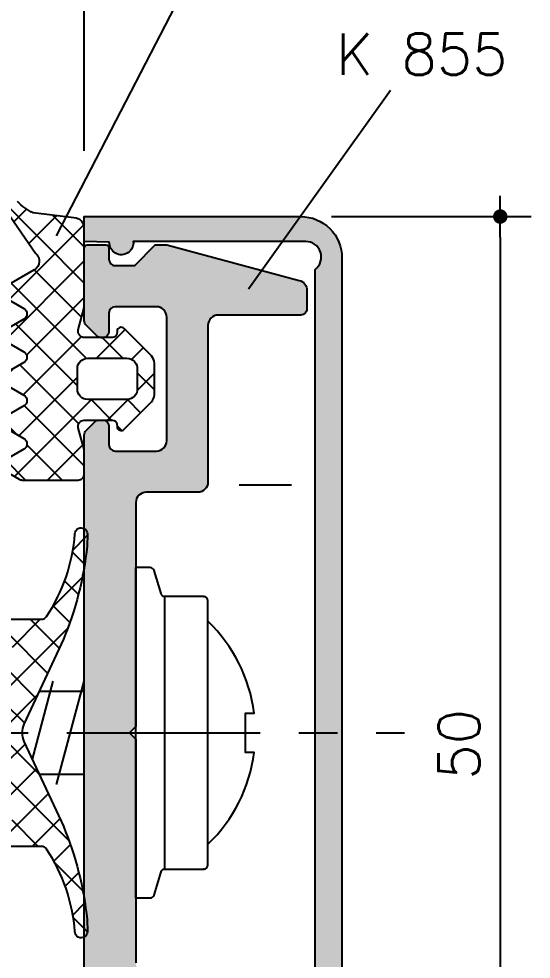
# Model space of a CAD drawing. Extents: x 0 to 4131, y -1600 to 527.
# Drawn here: x 538.32 to 563.17, y -262.46 to -216.91 of the extents above; entities that cross this region are included whole.
import ezdxf

# ---------------------------------------------------------------- set-up
doc = ezdxf.new("R2010")
doc.units = 0
doc.header["$LTSCALE"] = 7.5
doc.header["$MEASUREMENT"] = 0
doc.linetypes.add('CENTER', pattern=[2, 1.25, -0.25, 0.25, -0.25])
doc.layers.get('0').update_dxf_attribs({"linetype": 'CONTINUOUS'})
doc.layers.get('DEFPOINTS').update_dxf_attribs({"linetype": 'CONTINUOUS'})
for name, color, linetype in [('ASSI', 1, 'CENTER'), ('FILL', 8, 'CONTINUOUS'), ('GOMMA', 3, 'CONTINUOUS'), ('GROSSA', 4, 'CONTINUOUS'), ('QUOTE', 254, 'CONTINUOUS'), ('VITERIA', 40, 'CONTINUOUS')]:
    doc.layers.add(name, color=color, linetype=linetype)
doc.styles.get("Standard").update_dxf_attribs({"font": 'romans.shx'})
doc.dimstyles.new('SCALA_1-1$0', dxfattribs={"dimtxt": 2, "dimasz": 1, "dimexe": 1.5, "dimexo": 1.5, "dimgap": 1, "dimtad": 3, "dimdsep": 46, "dimtxsty": 'Standard', "dimblk1": 'PUNTO', "dimblk2": 'PUNTO', "dimsah": 1, "dimcen": 0.09, "dimclrt": 2, "dimadec": 0, "dimazin": 0, "dimtfac": 0.7, "dimtmove": 0, "dimatfit": 3, "dimldrblk": 'PUNTO', "dimfxl": 1, "dimtolj": 2, "dimarcsym": 0})

# ---------------------------------------------------------------- blocks, each defined once
blk = doc.blocks.new('PUNTO')
blk.add_line((-1, 0), (1, 0))
at = {"const_width": 0.35}
blk.add_lwpolyline([(-0.1750000000000114, 0, 1), (0.1750000000000114, 0, 1)], format="xyb", close=True, dxfattribs=at)
blk = doc.blocks.new('*D157')
at = {"layer": 'DEFPOINTS', "color": 0, "transparency": 16777216}
for p in [(551.9926295343276, -226.4902678621832), (551.993648251058, -276.5069217097528), (561.6720486683355, -276.5069217097528)]:
    blk.add_point(p, dxfattribs=at)
at = {"layer": 'QUOTE', "color": 0, "lineweight": -2, "transparency": 16777216}
for p, q in [((553.4926295343276, -226.4902678621832), (563.1720486683354, -226.4902678621832)), ((561.6720486683354, -227.4902678621832), (561.6720486683355, -275.5069217097528)), ((553.493648251058, -276.5069217097528), (563.1720486683355, -276.5069217097528))]:
    blk.add_line(p, q, dxfattribs=at)
for p, rotation in [((561.6720486683354, -226.4902678621832), 90), ((561.6720486683355, -276.5069217097528), 270)]:
    blk.add_blockref('PUNTO', p, dxfattribs=dict(at, rotation=rotation))
at = {"layer": 'QUOTE', "color": 2, "transparency": 16777216, "insert": (559.6720486683353, -252.0566367977797), "char_height": 2, "attachment_point": 5, "rotation": 90}
blk.add_mtext('\\A2;50', dxfattribs=at)
blk = doc.blocks.new('*D159')
at = {"layer": 'DEFPOINTS', "color": 0, "transparency": 16777216}
for p in [(541.4956313627284, -194.0393257449248), (537.4955227899638, -206.8293148960065), (541.4956313627284, -224.8123401041913)]:
    blk.add_point(p, dxfattribs=at)
at = {"layer": 'QUOTE', "color": 0, "lineweight": -2, "transparency": 16777216}
for p, q in [((537.4955227899638, -205.3293148960065), (537.4955227899638, -192.5393257449248)), ((541.4956313627284, -223.3123401041913), (541.4956313627284, -192.5393257449248)), ((538.4955227899638, -194.0393257449248), (540.4956313627284, -194.0393257449248))]:
    blk.add_line(p, q, dxfattribs=at)
at = {"layer": 'QUOTE', "color": 0, "lineweight": -2, "transparency": 16777216, "rotation": 180}
blk.add_blockref('PUNTO', (537.4955227899638, -194.0393257449248), dxfattribs=at)
at = {"layer": 'QUOTE', "color": 0, "lineweight": -2, "transparency": 16777216}
blk.add_blockref('PUNTO', (541.4956313627284, -194.0393257449248), dxfattribs=at)
at = {"layer": 'QUOTE', "color": 2, "transparency": 16777216, "insert": (539.4955770763461, -192.0393257449248), "char_height": 2, "attachment_point": 5}
blk.add_mtext('\\A2;4', dxfattribs=at)

msp = doc.modelspace()

# ---------------------------------------------------------------- hatches: boundary and pattern name
at = {"layer": 'FILL'}
h = msp.add_hatch(dxfattribs=at)
h.set_pattern_fill('ANSI37', color=137, scale=10, angle=90, style=0)
h.set_pattern_definition([(135, (415.4410499201331, -374.1378412796794), (-0.8838834764831844, -0.8838834764831843), []), (225, (415.4410499201331, -374.1378412796794), (0.8838834764831843, -0.8838834764831844), [])])
edge = h.paths.add_edge_path(flags=16)
edge.add_line((543.5640461258324, -235.3547774467811), (541.6624424139957, -235.3547774467807))
edge.add_arc((541.662442413996, -234.8547774467808), 0.4999999999998295, 179.9999999999804, 269.99999999996743, ccw=False)
edge.add_line((541.1624424139961, -234.8547774467807), (541.1624424139957, -233.8547774467811))
edge.add_arc((541.6624424139957, -233.8547774467811), 0.5, 90, 180, ccw=False)
edge.add_line((541.6624424139957, -233.3547774467811), (543.5640461258324, -233.3547774467811))
edge.add_arc((543.5640461258323, -233.854777446781), 0.4999999999999289, -5.19166734161081, 89.99999999998528, ccw=False)
edge.add_line((544.0619949103277, -233.9000213195095), (544.0619949103282, -234.8095335740527))
edge.add_arc((543.5640461258326, -234.8547774467811), 0.5000000000000533, -90.0000000000228, 5.1916673415948935, ccw=False)
edge = h.paths.add_edge_path()
edge.add_line((541.4955227925082, -238.954777446781), (541.4955227925082, -237.9033841876044))
edge.add_arc((540.6956004932771, -237.9032121967414), 0.7999223177208876, 359.9876808654765, 369.169612597199)
edge.add_line((541.4853005403945, -237.775738474074), (541.2057450446212, -236.7324231603116))
edge.add_arc((541.4955227925079, -236.6547774467811), 0.2999999999999781, 89.99999999995657, 194.999999999945, ccw=False)
edge.add_line((541.4955227925082, -236.3547774467811), (542.873110638802, -236.3547774467816))
edge.add_arc((542.8731106388017, -236.5547774467818), 0.200000000000216, 4.999999999925819, 89.9999999998982, ccw=False)
edge.add_line((543.0723495784202, -236.5373462982325), (543.0841485005537, -236.6722085953316))
edge.add_arc((543.2833874401722, -236.654777446782), 0.2000000000000408, 185.0000000000241, 315.0000000000057)
edge.add_line((543.4248087964095, -236.7961988030193), (544.7490761831011, -235.4719314163272))
edge.add_arc((544.3955227925078, -235.1183780257339), 0.5000000000000342, 315.0000000000103, 360.0000000000114)
edge.add_line((544.8955227925078, -235.1183780257338), (544.8955227925078, -233.5911768678284))
edge.add_arc((544.3955227925078, -233.5911768678283), 0.5000000000000568, 359.9999999999886, 404.9999999999873)
edge.add_line((544.7490761831011, -233.2376234772351), (543.4248087964095, -231.913356090543))
edge.add_arc((543.2833874401722, -232.0547774467803), 0.2000000000000498, 44.99999999999424, 174.9999999999759)
edge.add_line((543.0841485005537, -232.0373462982307), (543.0723495784202, -232.1722085953297))
edge.add_arc((542.8731106388017, -232.1547774467805), 0.2000000000002106, 270.00000000010175, 355.0000000000741, ccw=False)
edge.add_line((542.873110638802, -232.3547774467807), (541.4955227925082, -232.3547774467811))
edge.add_arc((541.4955227925082, -232.0547774467809), 0.3000000000001819, 165.0000000000148, 270.00000000001626, ccw=False)
edge.add_line((541.2057450446212, -231.9771317332502), (541.4955227925082, -230.8956664552343))
edge.add_line((541.4955227925082, -230.8956664552343), (541.4955227925082, -227.0547774467809))
edge.add_arc((540.9955227925082, -227.0547774467809), 0.5, 0, 90)
edge.add_line((540.9955227925082, -226.5547774467809), (539.0149262316352, -226.3184756453989))
edge.add_arc((540.4573108549674, -223.5301426846836), 3.139311087075682, 225.3847465420474, 242.6477989781014, ccw=False)
edge.add_line((538.2524389882335, -225.7648270366049), (537.694684829931, -225.2293324128073))
edge.add_arc((537.5678993514089, -225.5012247489183), 0.3000000000000057, 65.00000000000381, 230.0000000000021)
edge.add_line((537.3750630685029, -225.731038081854), (539.1345667296025, -228.2570803379827))
edge.add_arc((538.8149086910544, -228.6415523634819), 0.4999999999999586, -60.0000001216913, 50.259160023022616, ccw=False)
edge.add_line((539.0649086901346, -229.0745650659051), (537.645522790149, -229.8940478933264))
edge.add_arc((537.7955227890735, -230.1538555150827), 0.2999999999999545, 119.9999997628107, 239.9999998718458)
edge.add_line((537.6455227884924, -230.4136631358824), (538.5645753519127, -230.9442783790301))
edge.add_arc((538.4145753514822, -231.204085999917), 0.3000000000001254, -60.00000023720821, 59.999999905060406, ccw=False)
edge.add_line((538.5645753504066, -231.4638936216734), (537.6455227914082, -231.994508855033))
edge.add_arc((537.7955227899641, -232.2543164770022), 0.3000000000000898, 119.9999996815202, 239.9999999051014)
edge.add_line((537.6455227895337, -232.5141240978892), (538.5645753513911, -233.0447393460727))
edge.add_arc((538.4145753513912, -233.3045469672079), 0.2999999999998809, -59.999999999998124, 59.99999999999818, ccw=False)
edge.add_line((538.5645753513911, -233.5643545883431), (537.6455227910171, -234.0949698247933))
edge.add_arc((537.795522789964, -234.3547774465366), 0.2999999999999429, 119.9999997677574, 239.9999999051094)
edge.add_line((537.6455227895337, -234.6145850674234), (538.5645753513911, -235.1452003151553))
edge.add_arc((538.4145753513912, -235.4050079362906), 0.2999999999998809, -59.999999999998124, 59.99999999999818, ccw=False)
edge.add_line((538.5645753513911, -235.6648155574258), (537.6455227910171, -236.1954307938759))
edge.add_arc((537.7955227899638, -236.4552384156193), 0.2999999999999399, 119.9999997677076, 239.9999999050596)
edge.add_line((537.6455227895333, -236.715046036506), (538.5645753513911, -237.245661284238))
edge.add_arc((538.4145753513912, -237.5054689053732), 0.2999999999998809, -59.999999999998124, 59.99999999999818, ccw=False)
edge.add_line((538.5645753513911, -237.7652765265084), (537.6455227910171, -238.2958917675037))
edge.add_arc((537.7955227899638, -238.5556993892471), 0.2999999999999399, 119.9999997677076, 239.9999999050596)
edge.add_line((537.6455227895333, -238.8155070101339), (538.3367462636277, -239.214585067668))
edge.add_arc((538.4867462640584, -238.9547774467808), 0.3000000000004407, 239.9999999050701, 270.0000000000109)
edge.add_line((538.4867462640584, -239.2547774467812), (541.195522792508, -239.2547774467812))
edge.add_arc((541.195522792508, -238.9547774467811), 0.3000000000001535, 269.9999999999946, 360.0000000000055)
h = msp.add_hatch(color=253, dxfattribs=at)
h.dxf.hatch_style = 1
edge = h.paths.add_edge_path()
edge.add_line((543.8739477140064, -275.3101902944672), (552.2426295343274, -275.298502430231))
edge.add_arc((552.2426295343246, -274.5485024302326), 0.74999999999838, 270.0000000002171, 413.1301023539071)
edge.add_line((552.6926295343262, -273.9485024302359), (552.6926295343314, -229.0485024302302))
edge.add_arc((552.2426295343274, -228.4485024302336), 0.7499999999997385, 306.8698976462433, 450)
edge.add_line((552.2426295343274, -227.6985024302338), (543.8739414948958, -227.6933866580755))
edge.add_arc((543.2943486865636, -227.7570122996602), 0.5830746485120355, -182.06933845399783, 6.264642903003221, ccw=False)
edge.add_line((542.711654284132, -227.7359581050124), (541.4955225378816, -227.6920162473317))
edge.add_line((541.4955225378816, -227.6920162473317), (541.4955225378816, -226.4928088178416))
edge.add_line((541.4955225378816, -226.4928088178416), (551.9921678310145, -226.4902679154756))
edge.add_arc((551.9926295343274, -228.490267862183), 1.999999999999935, -7.958078640513122e-13, 90.01322682572749, ccw=False)
edge.add_line((553.9926295343274, -228.4902678621831), (553.9926295343274, -274.5069219691985))
edge.add_arc((551.9926295343273, -274.5069219691986), 2.000000000000057, -89.9708159141536, 1.0231815394945443e-12, ccw=False)
edge.add_line((551.9936482510577, -276.5069217097526), (541.4955304229646, -276.5125287873803))
edge.add_line((541.4955304229646, -276.5125287873803), (541.4955304229646, -275.3133212342799))
edge.add_line((541.4955304229646, -275.3133212342799), (542.7116293098477, -275.2684791957839))
edge.add_arc((543.294307968122, -275.2469936906932), 0.58307464851202, -6.222231991426213, 182.111749365571, ccw=False)
h = msp.add_hatch(color=253, dxfattribs=at)
h.dxf.hatch_style = 1
edge = h.paths.add_edge_path()
edge.add_arc((544.4955225378818, -240.3485949156919), 0.5000000000000142, 90.0000000000016, 179.9999999999984)
edge.add_line((543.9955225378818, -240.3485949156918), (543.9955225378815, -251.198594915692))
edge.add_line((543.9955225378815, -251.198594915692), (543.6955225378814, -251.4985949156917))
edge.add_line((543.6955225378814, -251.4985949156917), (543.9955225378815, -251.7985949156919))
edge.add_line((543.9955225378815, -251.7985949156919), (543.9955225378811, -262.6485949156918))
edge.add_arc((544.4955225378811, -262.6485949156918), 0.4999999999999858, 179.9999999999992, 270.0000000000016)
edge.add_line((544.4955225378811, -263.1485949156918), (546.995522537882, -263.1485949156918))
edge.add_arc((546.995522537882, -263.6485949156918), 0.5, 0, 90, ccw=False)
edge.add_line((547.495522537882, -263.6485949156918), (547.4955225378819, -271.2485949156917))
edge.add_arc((547.9955225378819, -271.2485949156917), 0.5, 180, 270)
edge.add_line((547.9955225378819, -271.7485949156917), (551.9955225378819, -271.7485949156917))
edge.add_arc((551.9955225378818, -272.0485949156918), 0.3000000000000753, -2.029310053330846e-11, 89.99999999997561, ccw=False)
edge.add_line((552.2955225378819, -272.0485949156919), (552.2955225378819, -273.0963423107664))
edge.add_arc((551.9955225378818, -273.0963423107665), 0.3000000000000114, -74.99999999999523, 8.185452315956354e-12, ccw=False)
edge.add_line((552.0731682514127, -273.3861200586532), (545.4955225378819, -275.1485949156918))
edge.add_line((545.4955225378819, -275.1485949156918), (544.9403952718134, -275.1485949156918))
edge.add_line((544.9403952718134, -275.1485949156918), (543.9403952718134, -274.1485949156918))
edge.add_line((543.9403952718134, -274.1485949156918), (542.9955225378818, -274.1485949156918))
edge.add_arc((542.9955225378819, -274.4485949156918), 0.3000000000000611, 90.00000000001899, 180.0000000000231)
edge.add_line((542.6955225378819, -274.448594915692), (542.6955225378819, -274.9985949156917))
edge.add_arc((542.5455225378818, -274.9985949156918), 0.1500000000000341, -89.99999999997829, 2.4385826691286638e-11, ccw=False)
edge.add_line((542.5455225378819, -275.1485949156918), (541.6455225378821, -275.1485949156918))
edge.add_arc((541.6455225378821, -274.9985949156917), 0.1500000000000412, 179.999999999981, 269.9999999999729, ccw=False)
edge.add_line((541.4955225378822, -274.9985949156917), (541.495522537882, -271.4728589844035))
edge.add_arc((541.7955225378821, -271.4728589844034), 0.3000000000000682, 135.0000000000096, 180.0000000000136, ccw=False)
edge.add_line((541.5833905035261, -271.2607269500475), (542.1076545722377, -270.7364628813357))
edge.add_arc((542.3197866065935, -270.9485949156917), 0.2999999999999441, 89.99999999997829, 134.9999999999712, ccw=False)
edge.add_line((542.3197866065937, -270.6485949156918), (542.3955225378818, -270.6485949156918))
edge.add_arc((542.3955225378817, -270.9485949156919), 0.3000000000001108, -1.3585577107733116e-11, 89.99999999999193, ccw=False)
edge.add_line((542.6955225378819, -270.948594915692), (542.6955225378819, -271.8485949156918))
edge.add_arc((542.9955225378818, -271.8485949156918), 0.3000000000000114, 180.0000000000109, 270.0000000000109)
edge.add_line((542.9955225378819, -272.1485949156918), (544.995522537882, -272.1485949156918))
edge.add_arc((544.995522537882, -271.6485949156918), 0.5, 270, 360)
edge.add_line((545.495522537882, -271.6485949156918), (545.495522537882, -265.6485949156918))
edge.add_arc((544.995522537882, -265.6485949156918), 0.5, 0, 90)
edge.add_line((544.995522537882, -265.1485949156918), (542.9955225378819, -265.1485949156918))
edge.add_arc((542.9955225378818, -265.4485949156918), 0.3000000000000114, 89.99999999998914, 179.9999999999891)
edge.add_line((542.6955225378819, -265.4485949156917), (542.6955225378819, -266.3485949156918))
edge.add_arc((542.3955225378819, -266.3485949156918), 0.2999999999999545, -90, 0, ccw=False)
edge.add_line((542.3955225378819, -266.6485949156918), (542.219786606594, -266.6485949156918))
edge.add_arc((542.2197866065937, -266.3485949156918), 0.3000000000000114, 225.0000000000346, 270.00000000003797, ccw=False)
edge.add_line((542.0076545722379, -266.5607269500479), (541.5833905035249, -266.1364628813349))
edge.add_arc((541.7955225378813, -265.9243308469789), 0.3000000000003109, 179.9999999999417, 224.9999999999415, ccw=False)
edge.add_line((541.495522537881, -265.9243308469786), (541.495522537882, -237.0728589844039))
edge.add_arc((541.7955225378821, -237.0728589844039), 0.3000000000001108, 135.0000000000115, 180.0000000000081, ccw=False)
edge.add_line((541.5833905035261, -236.8607269500478), (542.0076545722379, -236.436462881336))
edge.add_arc((542.2197866065937, -236.6485949156921), 0.3000000000000547, 89.9999999999647, 134.9999999999616, ccw=False)
edge.add_line((542.219786606594, -236.3485949156921), (542.3955225378819, -236.3485949156921))
edge.add_arc((542.395522537882, -236.6485949156919), 0.2999999999998408, 2.1714186004828662e-11, 90.00000000002171, ccw=False)
edge.add_line((542.6955225378819, -236.6485949156918), (542.6955225378819, -237.5485949156919))
edge.add_arc((542.9955225378818, -237.5485949156918), 0.3000000000000114, 180.0000000000109, 270.0000000000109)
edge.add_line((542.9955225378819, -237.8485949156918), (544.995522537882, -237.8485949156918))
edge.add_arc((544.995522537882, -237.3485949156918), 0.5, 270, 360)
edge.add_line((545.495522537882, -237.3485949156918), (545.495522537882, -231.3609599778695))
edge.add_arc((544.995522537882, -231.3609599778695), 0.5, 0, 90)
edge.add_line((544.995522537882, -230.8609599778695), (542.9955225378819, -230.8609599778695))
edge.add_arc((542.9955225378818, -231.1609599778695), 0.3000000000000114, 89.99999999998914, 179.9999999999891)
edge.add_line((542.6955225378819, -231.1609599778695), (542.6955225378819, -232.0609599778695))
edge.add_arc((542.3955225378818, -232.0609599778695), 0.2999999999999972, 269.9999999999864, 359.99999999999187, ccw=False)
edge.add_line((542.3955225378818, -232.3609599778695), (542.3197866065937, -232.3609599778695))
edge.add_arc((542.3197866065938, -232.0609599778694), 0.3000000000000682, 224.999999999977, 269.99999999996743, ccw=False)
edge.add_line((542.1076545722377, -232.2730920122254), (541.5833905035261, -231.7488279435138))
edge.add_arc((541.7955225378821, -231.5366959091579), 0.3000000000000647, 179.9999999999864, 224.9999999999904, ccw=False)
edge.add_line((541.495522537882, -231.5366959091578), (541.4955225378822, -228.0109599778696))
edge.add_arc((541.6455225378821, -228.0109599778695), 0.1500000000000341, 90.00000000002171, 180.0000000000217, ccw=False)
edge.add_line((541.6455225378821, -227.8609599778695), (542.5455225378819, -227.8609599778695))
edge.add_arc((542.5455225378819, -228.0109599778694), 0.1499999999999062, 1.63140612130519e-11, 90.00000000002711, ccw=False)
edge.add_line((542.6955225378819, -228.0109599778694), (542.6955225378819, -228.5609599778695))
edge.add_arc((542.9955225378818, -228.5609599778695), 0.2999999999999545, 180, 270)
edge.add_line((542.9955225378818, -228.8609599778695), (543.9403952718134, -228.8609599778695))
edge.add_line((543.9403952718134, -228.8609599778695), (544.9403952718134, -227.8609599778695))
edge.add_line((544.9403952718134, -227.8609599778695), (545.4955225378819, -227.8609599778695))
edge.add_line((545.4955225378819, -227.8609599778695), (551.9249320604332, -229.583715067246))
edge.add_arc((551.7955225378819, -230.0666779803905), 0.499999999999964, -6.480149750132114e-12, 74.99999999999602, ccw=False)
edge.add_line((552.2955225378819, -230.0666779803906), (552.2955225378819, -230.9609599778696))
edge.add_arc((551.995522537882, -230.9609599778695), 0.299999999999855, 269.999999999981, 359.99999999997556, ccw=False)
edge.add_line((551.9955225378819, -231.2609599778694), (547.9955225378819, -231.2609599778696))
edge.add_arc((547.9955225378819, -231.7609599778696), 0.5, 90, 180)
edge.add_line((547.4955225378819, -231.7609599778696), (547.495522537882, -239.3485949156918))
edge.add_arc((546.995522537882, -239.3485949156918), 0.5, -90, 0, ccw=False)
edge.add_line((546.995522537882, -239.8485949156918), (544.4955225378818, -239.8485949156918))
h = msp.add_hatch(dxfattribs=at)
h.set_pattern_fill('ANSI37', color=137, scale=10, angle=-1.272221872585407e-14, style=0)
h.set_pattern_definition([(44.99999999999999, (448.9601176171354, -446.0013385770856), (-0.8838834764831841, 0.8838834764831847), []), (135, (448.9601176171354, -446.0013385770856), (-0.8838834764831847, -0.8838834764831841), [])])
h.paths.add_polyline_path([(538.5659950204481, -251.9212131775468, -0.1094964375684357), (538.4723028109997, -251.4986793991689), (537.1412894348141, -251.4986782436931, 0.109507270340635), (537.3286738589, -252.3438314358495), (537.6287215492908, -252.987285784877, -0.5486187865863038), (537.1755676557462, -253.6985949156911), (535.5455227899653, -253.6985949156912, -0.4142135623730951), (535.0455227899653, -253.1985949156912), (535.0455227899653, -251.4986764243218), (534.0455227899653, -251.4986755562045), (534.0455227899652, -253.7347363323627, 0.1989123673796507), (534.1333907556093, -253.9468683667186), (535.4972493389358, -255.3107269500453, 0.6370702608075265), (536.0082397827193, -255.1247416385136), (536.045522789965, -254.6985949156912), (537.9257655247322, -254.6985949156912, -0.5205670505517463), (538.207673310968, -255.1012009586882), (537.6636150037295, -256.5959888726925, 0.5205670505517453), (537.9455227899653, -256.9985949156903), (539.4200320914007, -256.9985949156901, -0.2520479563346839), (539.6704475562962, -257.1333917227996, -0.1266187999681744), (541.0455227899653, -261.1312407128816, 1), (541.6455227899653, -261.1312407128814), (541.6345763051861, -260.5451778749872, 0.07278232508629032), (540.481504085623, -256.0290356227476)])
h.paths.add_polyline_path([(540.481504085623, -246.9681542086338, 0.07278232508629034), (541.6345763051861, -242.4520119563942), (541.6455227899653, -241.8659491185001, 1), (541.0455227899653, -241.8659491184999, -0.1266187999681727), (539.6704475562962, -245.8637981085818, -0.2520479563346837), (539.4200320914007, -245.9985949156913), (537.9455227899653, -245.9985949156913, 0.5205670505517456), (537.6636150037295, -246.401200958689), (538.207673310968, -247.8959888726934, -0.5205670505517354), (537.9257655247322, -248.2985949156911), (536.0455227899652, -248.2985949156911), (536.0082397827194, -247.8724481928668, 0.6370702608075615), (535.4972493389358, -247.6864628813351), (534.1333907556093, -249.0503214646617, 0.1989123673796682), (534.0455227899653, -249.2624534990177), (534.0455227899653, -251.4986755562045), (535.0455227899653, -251.4986764243218), (535.0455227899653, -249.7985949156911, -0.4142135623730951), (535.5455227899653, -249.2985949156911), (537.1755676533381, -249.298594915691, -0.548618786666145), (537.6287215468308, -250.0099040466164), (537.3286738591244, -250.6533583888552, 0.1095283530542909), (537.1412894348141, -251.4986782436931), (538.4723028109997, -251.4986793991689, -0.1095391859613458), (538.5659950204481, -251.0759766538347)])

# ---------------------------------------------------------------- linework, layer by layer
at = {"layer": 'ASSI'}
msp.add_line((465.6459269466004, -251.4985949156913), (557.0292842761237, -251.4985949156913), dxfattribs=at)
at = {"layer": 'GOMMA'}
for points in [[(537.3750630685029, -225.731038081854), (539.1345667296025, -228.2570803379827, -0.5220051325606435), (539.0649086901346, -229.0745650659051), (537.645522790149, -229.8940478933264, 0.5773502698239583)], [(537.6455227895333, -238.8155070101339), (538.3367462636277, -239.214585067668, 0.1316524980088336), (538.4867462640584, -239.2547774467812), (541.195522792508, -239.2547774467812, 0.4142135623731505), (541.4955227925082, -238.954777446781), (541.4955227925082, -237.9033841876044, 0.04008518434644911), (541.4853005403945, -237.775738474074), (541.2057450446212, -236.7324231603116, -0.4931454260312356), (541.4955227925082, -236.3547774467811), (542.873110638802, -236.3547774467816, -0.3888787318528493), (543.0723495784202, -236.5373462982325), (543.0841485005537, -236.6722085953316, 0.6370702608073786), (543.4248087964095, -236.7961988030193), (544.7490761831011, -235.4719314163272, 0.1989123673796624), (544.8955227925078, -235.1183780257338), (544.8955227925078, -233.5911768678284, 0.1989123673796531), (544.7490761831011, -233.2376234772351), (543.4248087964095, -231.913356090543, 0.637070260807382), (543.0841485005537, -232.0373462982307), (543.0723495784202, -232.1722085953297, -0.3888787318528493), (542.873110638802, -232.3547774467807), (541.4955227925082, -232.3547774467811, -0.4931454260312984), (541.2057450446212, -231.9771317332502), (541.4955227925082, -230.8956664552343), (541.4955227925082, -227.0547774467809, 0.414213562373095), (540.9955227925082, -226.5547774467809), (539.0149262316352, -226.3184756453989, -0.07546705698885331), (538.2524389882335, -225.7648270366049)], [(537.6455227884924, -230.4136631358824), (538.5645753519127, -230.9442783790301, -0.5773502700173055), (538.5645753504066, -231.4638936216734), (537.6455227914082, -231.994508855033, 0.5773502704903818)], [(537.6455227895337, -232.5141240978892), (538.5645753513911, -233.0447393460727, -0.5773502691896144), (538.5645753513911, -233.5643545883431), (537.6455227910171, -234.0949698247933, 0.5773502699886969)], [(537.6455227895337, -234.6145850674234), (538.5645753513911, -235.1452003151553, -0.5773502691896144), (538.5645753513911, -235.6648155574258), (537.6455227910171, -236.1954307938759, 0.5773502699886969)], [(537.6455227895333, -236.715046036506), (538.5645753513911, -237.245661284238, -0.5773502691896142), (538.5645753513911, -237.7652765265084), (537.6455227910171, -238.2958917675037, 0.5773502699886992)], [(537.9455227899653, -245.9985949156913), (539.4200320914007, -245.9985949156913, 0.2520479563345927), (539.6704475562962, -245.8637981085819, 0.1266187999681765), (541.0455227899653, -241.8659491184999, -1.018852424006741), (541.6453135422364, -241.8771520133361), (541.6345763051861, -242.4520119563942, -0.07278232508629034), (540.481504085623, -246.9681542086338), (538.5659950204481, -251.0759766538347, 0.2216946627097222), (538.5659950204481, -251.9212131775468), (540.481504085623, -256.0290356227476, -0.0727823250862903), (541.6345763051861, -260.5451778749872), (541.6453135422364, -261.1200378180454, -1.018852424006741), (541.0455227899653, -261.1312407128815, 0.1266187999681766), (539.6704475562962, -257.1333917227996, 0.2520479563345928), (539.4200320914007, -256.9985949156901), (537.9455227899653, -256.9985949156903, -0.5205670505517455)]]:
    msp.add_lwpolyline(points, format="xyb", dxfattribs=at)
msp.add_lwpolyline([(543.5640461258324, -235.3547774467811), (541.6624424139957, -235.3547774467807, -0.4142135623730284), (541.1624424139961, -234.8547774467807), (541.1624424139957, -233.8547774467811, -0.414213562373095), (541.6624424139957, -233.3547774467811), (543.5640461258324, -233.3547774467811, -0.4410091218320472), (544.0619949103277, -233.9000213195095), (544.0619949103282, -234.8095335740527, -0.4410091218321642)], format="xyb", close=True, dxfattribs=at)
at = {"layer": 'GROSSA'}
msp.add_lwpolyline([(543.8739477140064, -275.3101902944672), (552.2426295343274, -275.298502430231, 0.7207592200530415), (552.6926295343262, -273.9485024302359), (552.6926295343314, -229.0485024302302, 0.7207592200534798), (552.2426295343274, -227.6985024302338), (543.8739414948958, -227.6933866580755, -1.075506706590505), (542.711654284132, -227.7359581050124), (541.4955225378816, -227.6920162473317), (541.4955225378816, -226.4928088178416), (551.9921678310145, -226.4902679154756, -0.4142811788749139), (553.9926295343274, -228.4902678621831), (553.9926295343274, -274.5069219691985, -0.4140643826233402), (551.9936482510577, -276.5069217097526), (541.4955304229646, -276.5125287873803), (541.4955304229646, -275.3133212342799), (542.7116293098477, -275.2684791957839, -1.07550670659048)], format="xyb", close=True, dxfattribs=at)
msp.add_lwpolyline([(541.495522537881, -265.9243308469786), (541.495522537882, -237.0728589844039, -0.1989123673796421), (541.5833905035261, -236.8607269500478), (542.0076545722379, -236.436462881336, -0.1989123673796492), (542.219786606594, -236.3485949156921), (542.3955225378819, -236.3485949156921, -0.4142135623731088), (542.6955225378819, -236.6485949156918), (542.6955225378819, -237.5485949156919, 0.414213562373095), (542.9955225378819, -237.8485949156918), (544.995522537882, -237.8485949156918, 0.414213562373095), (545.495522537882, -237.3485949156918), (545.495522537882, -231.3609599778695, 0.414213562373095), (544.995522537882, -230.8609599778695), (542.9955225378819, -230.8609599778695, 0.414213562373095), (542.6955225378819, -231.1609599778695), (542.6955225378819, -232.0609599778695, -0.4142135623731283), (542.3955225378818, -232.3609599778695), (542.3197866065937, -232.3609599778695, -0.198912367379612), (542.1076545722377, -232.2730920122254), (541.5833905035261, -231.7488279435138, -0.1989123673796789), (541.495522537882, -231.5366959091578), (541.4955225378822, -228.0109599778696, -0.4142135623730674), (541.6455225378821, -227.8609599778695), (542.5455225378819, -227.8609599778695, -0.4142135623731507), (542.6955225378819, -228.0109599778694), (542.6955225378819, -228.5609599778695, 0.414213562373095), (542.9955225378818, -228.8609599778695), (543.9403952718134, -228.8609599778695), (544.9403952718134, -227.8609599778695), (545.4955225378819, -227.8609599778695), (551.9249320604332, -229.583715067246, -0.3394542588633856), (552.2955225378819, -230.0666779803906), (552.2955225378819, -230.9609599778696, -0.4142135623730811), (551.9955225378819, -231.2609599778694), (547.9955225378819, -231.2609599778696, 0.414213562373095), (547.4955225378819, -231.7609599778696), (547.495522537882, -239.3485949156918, -0.414213562373095), (546.995522537882, -239.8485949156918), (544.4955225378818, -239.8485949156918, 0.4142135623730784), (543.9955225378818, -240.3485949156918), (543.9955225378815, -251.198594915692), (543.6955225378814, -251.4985949156917), (543.9955225378815, -251.7985949156919), (543.9955225378811, -262.6485949156918, 0.4142135623731075)], format="xyb", dxfattribs=at)
at = {"layer": 'QUOTE'}
for p, q in [((540.1427055594513, -227.4187432482223), (547.0218740311377, -214.1660679799319)), ((549.4606777944591, -229.9966766414824), (556.3398462661455, -220.3732633552249)), ((551.5429839245078, -239.4985949156917), (549.0019595609974, -239.4985949156917))]:
    msp.add_line(p, q, dxfattribs=at)
at = {"layer": 'VITERIA'}
for p, q in [((543.995522537881, -259.4985949156912), (543.9955225378812, -243.4985949156912)), ((545.4098425816951, -258.0985949156911), (545.4098425816951, -244.8985949156913)), ((539.9776815185435, -248.9985949156913), (538.9651857682002, -252.7772804984199)), ((541.4776815185435, -248.9985949156913), (540.1379355563879, -253.9985949156913))]:
    msp.add_line(p, q, dxfattribs=at)
for points in [[(543.995522537881, -259.4985949156912), (544.6911599966045, -259.4985949156913, 0.3309619514747993), (544.8826745858446, -259.3562331157689), (545.218327992455, -258.2409567156136, -0.3309619514747942), (545.4098425816951, -258.0985949156912), (547.295522537881, -258.0985949156913, 0.414213562373095), (547.4955225378808, -257.8985949156913), (547.4955225378808, -251.4985949156913), (547.4955225378808, -245.0985949156912, 0.414213562373095), (547.295522537881, -244.8985949156912), (545.4098425816951, -244.8985949156913, -0.3309619514747942), (545.218327992455, -244.7562331157689), (544.8826745858446, -243.6409567156136, 0.3309619514747993), (544.6911599966045, -243.4985949156913), (543.9955225378812, -243.4985949156912)], [(547.4955225378809, -256.8985949156913, 0.1708492709052984), (549.7338267715145, -252.4579118161975), (549.3165767498708, -252.4579118161975), (549.3165767498708, -250.539278015185), (549.7338267715144, -250.5392780151851, 0.170849270905298), (547.4955225378809, -246.0985949156913, 0.170849270905298)]]:
    msp.add_lwpolyline(points, format="xyb", dxfattribs=at)
for points in [[(541.4955225378815, -249.4985949156913), (539.3015402050228, -249.4985949156913)], [(541.4955225378816, -249.4985949156917), (539.3015402050225, -249.4985949156917)], [(539.3015402050235, -253.4985949156917), (541.4955225378815, -253.4985949156917)]]:
    msp.add_lwpolyline(points, dxfattribs=at)
for p in [(547.295522537881, -244.8985949156913), (547.295522537881, -258.0985949156911)]:
    msp.add_point(p, dxfattribs=at)

# ---------------------------------------------------------------- texts
at = {"layer": 'QUOTE', "color": 2}
msp.add_text('K 855', height=2, dxfattribs=at).set_placement((553.7044024578245, -219.6290459227558))

# ---------------------------------------------------------------- dimensions: what is measured, and where the dimension line sits
at = {"layer": 'QUOTE'}
dim = msp.add_linear_dim(base=(541.4956313627284, -194.0393257449248), p1=(537.4955227899638, -206.8293148960065), p2=(541.4956313627284, -224.8123401041913), dimstyle='SCALA_1-1$0', dxfattribs=at)
dim.commit()
dim.dimension.update_dxf_attribs({"geometry": '*D159', "text_midpoint": (539.4955770763461, -192.0393257449248)})
dim = msp.add_linear_dim(base=(561.6720486683355, -276.5069217097528), p1=(551.9926295343274, -226.4902678621831), p2=(551.9936482510577, -276.5069217097526), angle=90, dimstyle='SCALA_1-1$0', override={"dimdec": 1}, dxfattribs=at)
dim.commit()
dim.dimension.update_dxf_attribs({"geometry": '*D157', "text_midpoint": (561.6720486683353, -252.0566367977797), "dimtype": 160})

doc.saveas('drawing.dxf')
